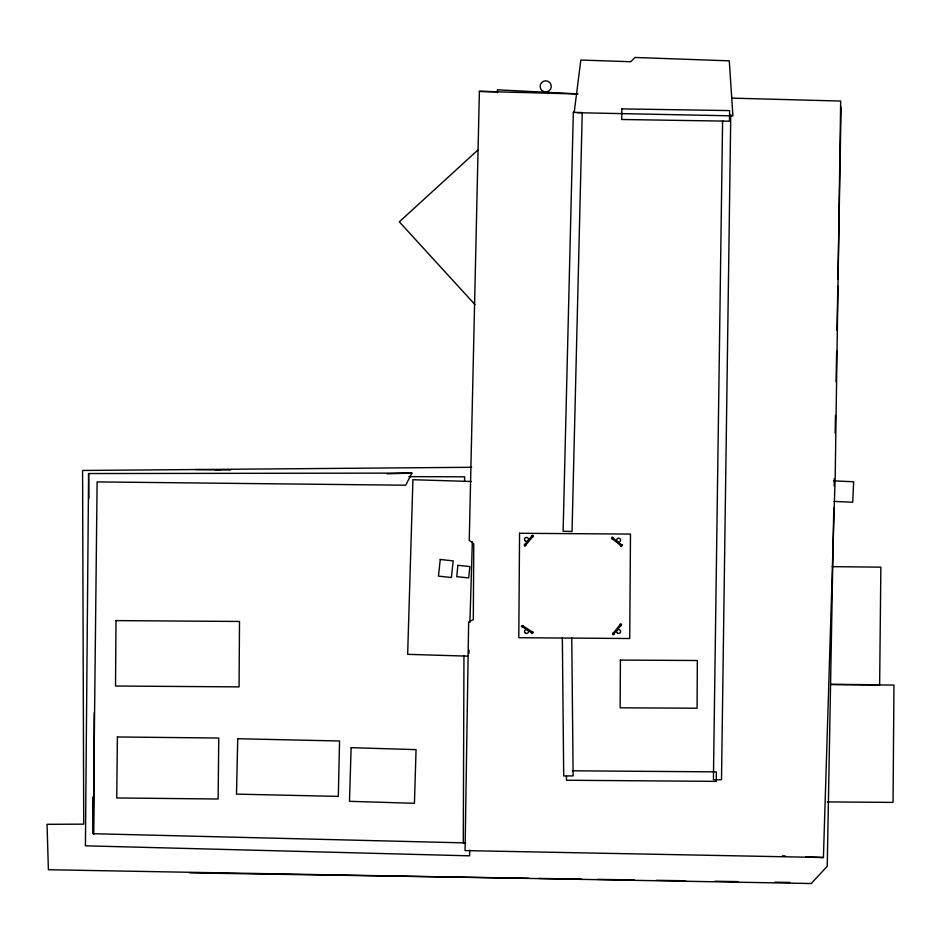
<?xml version="1.0" encoding="UTF-8"?>
<svg xmlns="http://www.w3.org/2000/svg" width="941" height="941" viewBox="0 0 941 941"><rect width="100%" height="100%" fill="white"/><g stroke="black" fill="none" stroke-linecap="round" stroke-linejoin="round"><path stroke-width="1.41" d="M93.771 834.373L94.218 712.796M463.278 843.054L463.96 655.548M464.595 481.227L464.619 476.828L408.9 476.628M566.47 776.184L566.447 780.254L716.289 781.371L716.36 771.867L572.387 770.797M465.713 842.924L93.241 833.714L97.123 481.91L405.689 485.215L411.911 473.088L88.595 473.546L85.419 845.818L469.547 855.828L469.794 850.146M722.594 120.577L713.407 779.654L721.5 779.76L730.769 114.826M833.785 507.999L827.233 866.273L811.213 883.528L48.391 869.731L47.05 824.316L83.725 824.151L82.573 470.465L471.641 467.289M834.185 485.979L834.314 478.628M835.149 433.119L835.467 415.499M836.09 381.728L836.655 350.887M837.031 330.326L837.831 286.276M837.972 278.936L841.101 107.145M497.542 91.842L479.381 91.348L469.253 540.381L473.77 543.816L473.311 619.566L468.642 622.048L465.066 850.593L823.422 857.522L835.196 476.581L840.678 101.052L731.992 98.135M468.983 653.242L469.077 650.313M469.912 622.436L472.347 541.734M613.32 538.311C611.944 534.288 610.227 541.216 613.32 538.311L621.989 545.145L621.331 545.968L612.615 539.052M574.163 112.649L580.844 60.059L630.764 61.718L634.975 57.472L729.287 60.836L732.91 115.872L577.104 112.708M525.901 545.509C523.255 541.475 524.737 549.109 525.337 544.968M614.179 634.187C611.544 630.141 613.026 637.775 613.614 633.646M531.924 632.94L532.5 632.046M522.231 627.129C525.937 624.048 518.538 626.388 522.702 626.518M621.119 545.804L621.778 544.968M532.135 535.676L525.066 544.263L525.878 544.933L532.959 536.346M620.425 624.342L613.344 632.928L614.167 633.611L621.236 625.012M478.122 149.795L399.325 221.841L474.958 304.578M215.924 470.041L220.276 469.888M387.022 473.793L411.911 473.088M831.103 684.577L893.95 685.06L893.056 802.402L827.28 801.908M832.197 566.647L880.87 567.152L879.635 684.801L830.962 684.295M195.422 469.547L230.604 470.041M189.741 872.872L528.607 878.271M538.875 878.435L581.409 879.106M597.547 879.365L634.222 879.953M656.23 880.305L685.566 880.764M714.901 881.235L738.379 881.611M775.055 882.188L789.722 882.423M479.381 91.348L577.786 93.994M471.241 481.486L412.923 479.722L407.653 654.336L467.442 656.136M782.383 855.84L785.312 855.957M805.837 856.804L823.422 857.522M833.538 480.851L853.64 481.768L852.722 502.235L834.044 501.388M577.809 93.877L497.354 89.818L497.366 92.759M88.595 473.546L88.924 498.53M92.759 796.968L93.241 833.714M571.763 638.033L573.128 775.89L563.706 775.984L562.342 638.127M620.401 660.088L620.154 707.808L697.081 708.22L697.34 660.5L620.401 660.088M115.99 620.613L115.531 686.024L239.061 686.883L239.508 621.46L115.99 620.613M519.561 533.276L518.797 637.716L629.729 638.516L630.482 534.076L519.561 533.276M117.39 736.968L116.755 797.956L218.124 799.015L218.759 738.026L117.39 736.968M531.195 632.47C532.947 636.339 533.994 629.27 531.195 632.47M621.872 108.885L621.707 119.495L729.475 121.189L729.64 110.591L621.872 108.885M237.732 738.732L236.497 794.122L338.313 796.392L339.548 741.002L237.732 738.732M573.328 112.332L563.118 531.253L572.034 531.477L582.244 112.555L573.328 112.332M351.122 747.66L349.487 801.32L414.428 803.308L416.063 749.636L351.122 747.66M457.914 565.306L456.714 576.668L468.677 577.927L469.877 566.564L457.914 565.306M440.259 559.472L438.447 576.115L451.386 577.515L453.197 560.883L440.259 559.472M620.437 545.262C621.813 549.285 623.53 542.357 620.437 545.262M531.489 535.923C532.782 539.969 534.629 533.077 531.489 535.923M619.766 624.601C621.06 628.635 622.907 621.742 619.766 624.601M523.384 626.165L522.808 627.047L532.159 633.093L532.735 632.199L523.384 626.165M542.334 90.842A5.587 5.587 0 0 0 551.25 87.101A5.587 5.587 0 0 0 543.545 81.255A5.587 5.587 0 0 0 542.334 90.842M525.513 541.087A1.964 1.964 0 0 0 528.466 539.381A1.964 1.964 0 0 0 525.513 537.676A1.964 1.964 0 0 0 525.513 541.087M617.637 633.211A1.964 1.964 0 0 0 620.59 631.505A1.964 1.964 0 0 0 617.637 629.8A1.964 1.964 0 0 0 617.637 633.211M617.637 541.84A1.964 1.964 0 0 0 620.59 540.134A1.964 1.964 0 0 0 617.637 538.428A1.964 1.964 0 0 0 617.637 541.84M525.513 633.211A1.964 1.964 0 0 0 528.466 631.505A1.964 1.964 0 0 0 525.513 629.8A1.964 1.964 0 0 0 525.513 633.211"/></g></svg>
